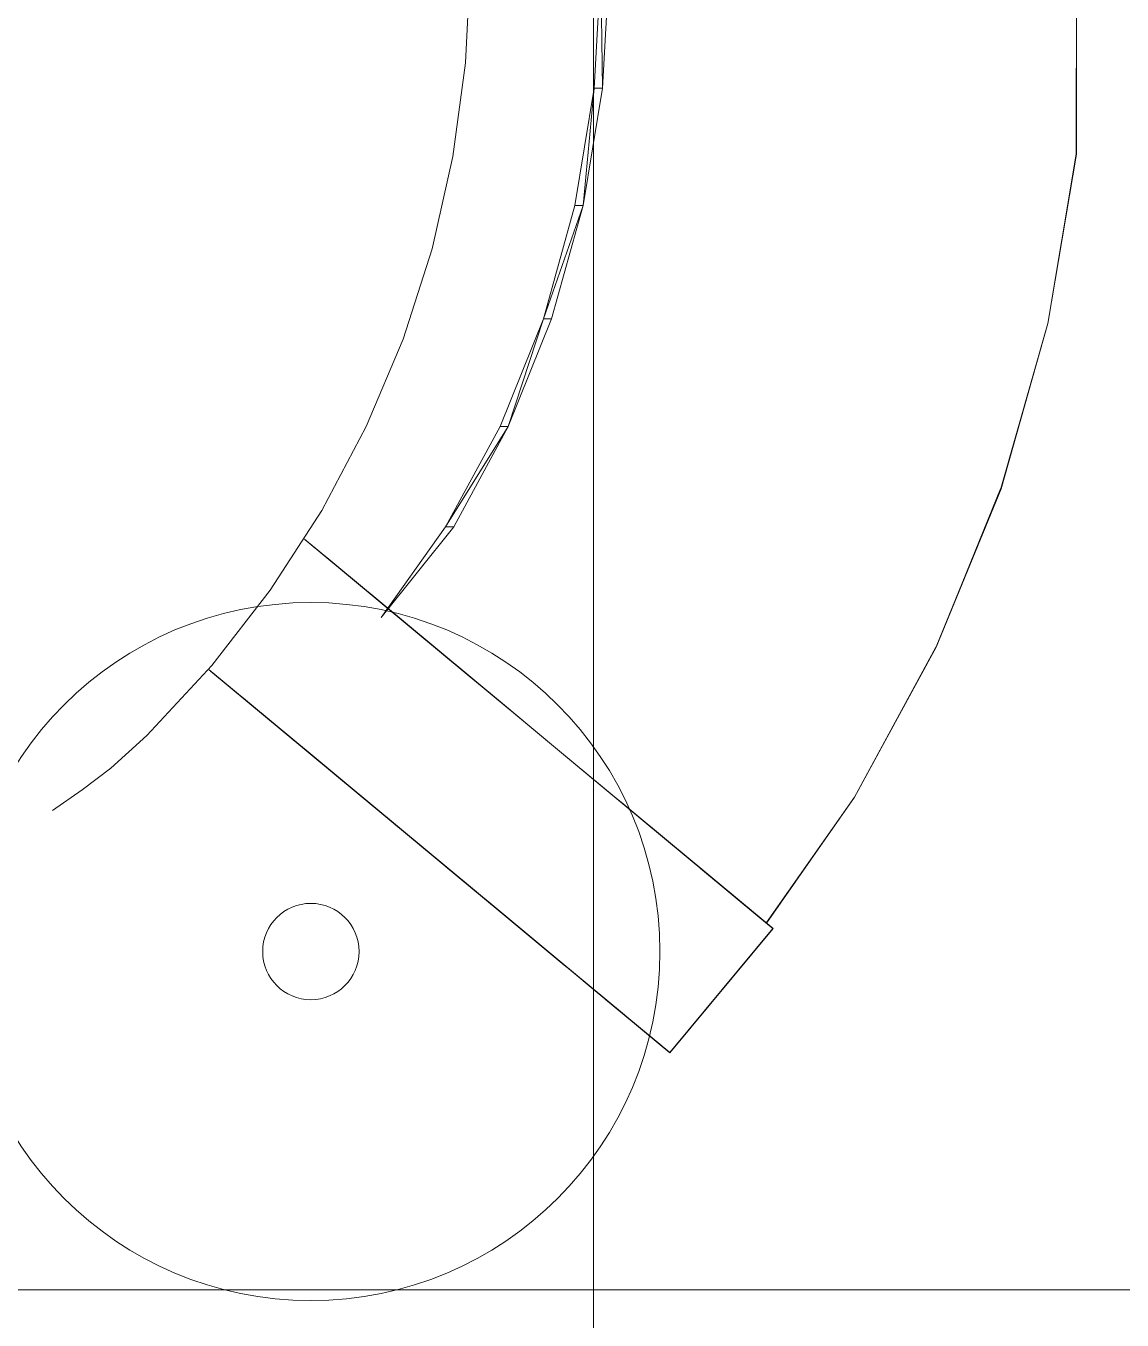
# Model space of a CAD drawing. Extents: x -566 to 72611, y -487 to 32334.
# Drawn here: x 164.07 to 171.73, y 292.43 to 301.46 of the extents above; entities that cross this region are included whole.
import ezdxf

# ---------------------------------------------------------------- set-up
doc = ezdxf.new("R2010")
doc.units = 0
doc.header["$LTSCALE"] = 0.5
doc.header["$MEASUREMENT"] = 0
doc.layers.add('floor', color=7, linetype='CONTINUOUS', lineweight=5, true_color=0xcfcfcf)
doc.layers.add('layout', color=7, linetype='CONTINUOUS', lineweight=5, true_color=0xcfcfcf)
doc.layers.add('light', color=141, linetype='CONTINUOUS', lineweight=20)

msp = doc.modelspace()

# ---------------------------------------------------------------- hatches: boundary and pattern name
at = {"layer": 'floor'}
h = msp.add_hatch(dxfattribs=at)
h.set_pattern_fill('ANSI37', color=256, scale=100, angle=45)
h.set_pattern_definition([(90, (243.028, 267.632), (-12.5, 9e-16), []), (180, (243.028, 267.632), (-9e-16, -12.5), [])])
h.paths.add_polyline_path([(253.46925, 349.5), (154.11744, 349.5), (154.11744, 348.5), (101.14781, 348.5), (101.14781, 349.5), (0, 349.5), (0, 344.5), (36, 344.5, -0.338357), (0, 308.66941), (0, 308.5), (0, 173.75), (253.46925, 173.75)])
h.paths.add_polyline_path([(36, 344.5), (0, 344.5), (0, 308.66941, 0.338357)], flags=17)
h.paths.add_polyline_path([(253.46925, 173.75), (0, 173.75), (0, 173.74997), (0, 169.75), (253.46925, 169.75)])
h.paths.add_polyline_path([(253.46925, 169.75), (0, 169.75), (0, 149.21137), (36, 149.21137, -0.338357), (0, 113.38078), (0, 113.21137), (0, 29.94998), (0, -5), (253.46925, -5)])
h.paths.add_polyline_path([(36, 149.21137), (0, 149.21137), (0, 113.38078, 0.338357)], flags=17)
h.paths.add_polyline_path([(575.25, 169.75), (510, 169.75), (474.75, 169.75), (327.5, 169.75), (285.46925, 169.75), (285.46925, 165.75), (253.46925, 165.75), (253.46925, -5), (263.99725, -5), (263.99725, 95.99051), (287, 95.99051), (287, 97.5), (292, 97.5), (292, -5), (341.25, -5), (341.25, 13.02988), (341.25012, 15.02988), (346.24839, 15.02988, 0.3610852), (374.08728, 41.24999), (346.25012, 41.24999), (346.25012, 42.99999), (341.25, 42.99999), (341.25, 44.99999), (341.25, 97.5), (357.75, 97.5), (405.75, 97.5), (575.25, 97.5)])

# ---------------------------------------------------------------- linework, layer by layer
at = {"layer": 'layout'}
for points in [[(171.40704, 300.56648, 72.42811), (171.40704, 300.56648, 72.42811), (171.41101, 302.96494, 72.41556), (171.40582, 300.56724, 72.46829)], [(167.14385, 301.20334, 59.43378), (167.14385, 301.20334, 59.43378), (167.17443, 301.86261, 59.43378), (167.14385, 301.20334, 60.56059)], [(167.17443, 301.86261, 60.56059), (167.17443, 301.86261, 60.56059), (167.14385, 301.20334, 60.56059), (167.17443, 301.86261, 59.43378)], [(168.08788, 301.86076, 62.45042), (168.08788, 301.86076, 62.45042), (168.09901, 301.027, 63.34285), (168.04152, 301.02713, 62.45329)], [(168.1455, 301.86063, 63.33997), (168.1455, 301.86063, 63.33997), (168.08788, 301.86076, 62.45042), (168.09901, 301.027, 63.34285)], [(167.05518, 300.54916, 59.43378), (167.05518, 300.54916, 59.43378), (167.14385, 301.20334, 59.43378), (167.05518, 300.54916, 60.56059)], [(167.14385, 301.20334, 60.56059), (167.14385, 301.20334, 60.56059), (167.05518, 300.54916, 60.56059), (167.14385, 301.20334, 59.43378)], [(167.90705, 300.20749, 62.46187), (167.90705, 300.20749, 62.46187), (167.96454, 300.20736, 63.35143), (168.04152, 301.02713, 62.45329)], [(168.09901, 301.027, 63.34285), (168.09901, 301.027, 63.34285), (168.04152, 301.02713, 62.45329), (167.96454, 300.20736, 63.35143)], [(166.90927, 299.90496, 59.43378), (166.90927, 299.90496, 59.43378), (167.05518, 300.54916, 59.43378), (166.90927, 299.90496, 60.56059)], [(167.05518, 300.54916, 60.56059), (167.05518, 300.54916, 60.56059), (166.90927, 299.90496, 60.56059), (167.05518, 300.54916, 59.43378)], [(171.40704, 300.56648, 72.42811), (171.40704, 300.56648, 72.42811), (171.20813, 299.38313, 72.45122), (171.40459, 300.56615, 72.38787)], [(167.90705, 300.20749, 62.46187), (167.90705, 300.20749, 62.46187), (167.68671, 299.4154, 62.47601), (167.96454, 300.20736, 63.35143)], [(167.7442, 299.41527, 63.36555), (167.7442, 299.41527, 63.36555), (167.96454, 300.20736, 63.35143), (167.68671, 299.4154, 62.47601)], [(166.70701, 299.27552, 59.43378), (166.70701, 299.27552, 59.43378), (166.90927, 299.90496, 59.43378), (166.70701, 299.27552, 60.56059)], [(166.90927, 299.90496, 60.56059), (166.90927, 299.90496, 60.56059), (166.70701, 299.27552, 60.56059), (166.90927, 299.90496, 59.43378)], [(167.38406, 298.66396, 62.49546), (167.38406, 298.66396, 62.49546), (167.44156, 298.66383, 63.38502), (167.68671, 299.4154, 62.47601)], [(167.7442, 299.41527, 63.36555), (167.7442, 299.41527, 63.36555), (167.68671, 299.4154, 62.47601), (167.44156, 298.66383, 63.38502)], [(170.88075, 298.23078, 72.48521), (170.88075, 298.23078, 72.48521), (171.20813, 299.38313, 72.45122), (170.87965, 298.23264, 72.52538)], [(166.4501, 298.66558, 59.43378), (166.4501, 298.66558, 59.43378), (166.70701, 299.27552, 59.43378), (166.4501, 298.66558, 60.56059)], [(166.70701, 299.27552, 60.56059), (166.70701, 299.27552, 60.56059), (166.4501, 298.66558, 60.56059), (166.70701, 299.27552, 59.43378)], [(166.14039, 298.07968, 59.43378), (166.14039, 298.07968, 59.43378), (166.4501, 298.66558, 59.43378), (166.14039, 298.07968, 60.56059)], [(166.4501, 298.66558, 60.56059), (166.4501, 298.66558, 60.56059), (166.14039, 298.07968, 60.56059), (166.4501, 298.66558, 59.43378)], [(167.38406, 298.66396, 62.49546), (167.38406, 298.66396, 62.49546), (167.00414, 297.96559, 62.51992), (167.44156, 298.66383, 63.38502)], [(167.06164, 297.96546, 63.40948), (167.06164, 297.96546, 63.40948), (167.44156, 298.66383, 63.38502), (167.00414, 297.96559, 62.51992)], [(170.87965, 298.23264, 72.52538), (170.87965, 298.23264, 72.52538), (170.42824, 297.12669, 72.56979), (170.88075, 298.23078, 72.48521)], [(170.42908, 297.12434, 72.52964), (170.42908, 297.12434, 72.52964), (170.88075, 298.23078, 72.48521), (170.42824, 297.12669, 72.56979)], [(170.88075, 298.23078, 72.48521), (170.88075, 298.23078, 72.48521), (170.42908, 297.12434, 72.52964), (170.87818, 298.23023, 72.44498)], [(165.78009, 297.52223, 59.43378), (165.78009, 297.52223, 59.43378), (166.14039, 298.07968, 59.43378), (165.78009, 297.52223, 60.56059)], [(166.14039, 298.07968, 60.56059), (166.14039, 298.07968, 60.56059), (165.78009, 297.52223, 60.56059), (166.14039, 298.07968, 59.43378)], [(167.00414, 297.96559, 62.51992), (167.00414, 297.96559, 62.51992), (166.55321, 297.33187, 62.54898), (167.06164, 297.96546, 63.40948)], [(166.88655, 297.15779, 59.62997), (166.88655, 297.15779, 59.62997), (166.86669, 297.17431, 59.4075), (166.0181, 297.87965, 59.51751)], [(166.03857, 297.86267, 59.74648), (166.03857, 297.86267, 59.74648), (166.88655, 297.15779, 59.62997), (166.0181, 297.87965, 59.51751)], [(166.02456, 297.87426, 53.95019), (166.02456, 297.87426, 53.95019), (166.92152, 297.12871, 53.50394), (166.07354, 297.83356, 53.38721)], [(166.87376, 297.16847, 54.05388), (166.87376, 297.16847, 54.05388), (166.92152, 297.12871, 53.50394), (166.02456, 297.87426, 53.95019)], [(166.90763, 297.14031, 59.8523), (166.90763, 297.14031, 59.8523), (166.88655, 297.15779, 59.62997), (166.03857, 297.86267, 59.74648)], [(166.06014, 297.84467, 59.97528), (166.06014, 297.84467, 59.97528), (166.90763, 297.14031, 59.8523), (166.03857, 297.86267, 59.74648)], [(166.92846, 297.12299, 60.06158), (166.92846, 297.12299, 60.06158), (166.90763, 297.14031, 59.8523), (166.06014, 297.84467, 59.97528)], [(166.08414, 297.82472, 60.21582), (166.08414, 297.82472, 60.21582), (166.92846, 297.12299, 60.06158), (166.06014, 297.84467, 59.97528)], [(166.07354, 297.83356, 53.38721), (166.07354, 297.83356, 53.38721), (166.975, 297.08431, 52.95477), (166.12824, 297.78809, 52.82505)], [(166.92152, 297.12871, 53.50394), (166.92152, 297.12871, 53.50394), (166.975, 297.08431, 52.95477), (166.07354, 297.83356, 53.38721)], [(167.45284, 296.68711, 63.67769), (167.45284, 296.68711, 63.67769), (166.92846, 297.12299, 60.06158), (166.08414, 297.82472, 60.21582)], [(166.61522, 297.38336, 63.87771), (166.61522, 297.38336, 63.87771), (167.45284, 296.68711, 63.67769), (166.08414, 297.82472, 60.21582)], [(166.12824, 297.78809, 52.82505), (166.12824, 297.78809, 52.82505), (167.03409, 297.03519, 52.40647), (166.18867, 297.73784, 52.26376)], [(166.975, 297.08431, 52.95477), (166.975, 297.08431, 52.95477), (167.03409, 297.03519, 52.40647), (166.12824, 297.78809, 52.82505)], [(166.18867, 297.73784, 52.26376), (166.18867, 297.73784, 52.26376), (167.09879, 296.98139, 51.85912), (166.25495, 297.68275, 51.70344)], [(167.03409, 297.03519, 52.40647), (167.03409, 297.03519, 52.40647), (167.09879, 296.98139, 51.85912), (166.18867, 297.73784, 52.26376)], [(166.25495, 297.68275, 51.70344), (166.25495, 297.68275, 51.70344), (167.16909, 296.92294, 51.31281), (166.32696, 297.62292, 51.14419)], [(167.09879, 296.98139, 51.85912), (167.09879, 296.98139, 51.85912), (167.16909, 296.92294, 51.31281), (166.25495, 297.68275, 51.70344)], [(166.32696, 297.62292, 51.14419), (166.32696, 297.62292, 51.14419), (167.24511, 296.85981, 50.76761), (166.40469, 297.55829, 50.58608)], [(167.16909, 296.92294, 51.31281), (167.16909, 296.92294, 51.31281), (167.24511, 296.85981, 50.76761), (166.32696, 297.62292, 51.14419)], [(165.37214, 296.99739, 59.43378), (165.37214, 296.99739, 59.43378), (165.78009, 297.52223, 59.43378), (165.37214, 296.99739, 60.56059)], [(165.78009, 297.52223, 60.56059), (165.78009, 297.52223, 60.56059), (165.37214, 296.99739, 60.56059), (165.78009, 297.52223, 59.43378)], [(166.40469, 297.55829, 50.58608), (166.40469, 297.55829, 50.58608), (167.32662, 296.79205, 50.22363), (166.48815, 297.48891, 50.02921)], [(167.24511, 296.85981, 50.76761), (167.24511, 296.85981, 50.76761), (167.32662, 296.79205, 50.22363), (166.40469, 297.55829, 50.58608)], [(166.48815, 297.48891, 50.02921), (166.48815, 297.48891, 50.02921), (167.41398, 296.71937, 49.67897), (166.57709, 297.41504, 49.47548)], [(167.32662, 296.79205, 50.22363), (167.32662, 296.79205, 50.22363), (167.41398, 296.71937, 49.67897), (166.48815, 297.48891, 50.02921)], [(166.57709, 297.41504, 49.47548), (166.57709, 297.41504, 49.47548), (167.50072, 296.64727, 49.1531), (166.66408, 297.34272, 48.94807)], [(167.41398, 296.71937, 49.67897), (167.41398, 296.71937, 49.67897), (167.50072, 296.64727, 49.1531), (166.57709, 297.41504, 49.47548)], [(167.16092, 296.92976, 67.00072), (167.16092, 296.92976, 67.00072), (166.61522, 297.38336, 63.87771), (167.34685, 296.77525, 68.06458)], [(166.66408, 297.34272, 48.94807), (166.66408, 297.34272, 48.94807), (167.58686, 296.57569, 48.62502), (166.74985, 297.27145, 48.42224)], [(167.50072, 296.64727, 49.1531), (167.50072, 296.64727, 49.1531), (167.58686, 296.57569, 48.62502), (166.66408, 297.34272, 48.94807)], [(166.74985, 297.27145, 48.42224), (166.74985, 297.27145, 48.42224), (167.67203, 296.5049, 48.09673), (166.83465, 297.20097, 47.89619)], [(167.58686, 296.57569, 48.62502), (167.58686, 296.57569, 48.62502), (167.67203, 296.5049, 48.09673), (166.74985, 297.27145, 48.42224)], [(166.83465, 297.20097, 47.89619), (166.83465, 297.20097, 47.89619), (167.75634, 296.43488, 47.56821), (166.91847, 297.13125, 47.3699)], [(167.67203, 296.5049, 48.09673), (167.67203, 296.5049, 48.09673), (167.75634, 296.43488, 47.56821), (166.83465, 297.20097, 47.89619)], [(170.42908, 297.12434, 72.52964), (170.42908, 297.12434, 72.52964), (169.85891, 296.07808, 72.58394), (170.42652, 297.12367, 72.48942)], [(164.91934, 296.50909, 59.43378), (164.91934, 296.50909, 59.43378), (165.37214, 296.99739, 59.43378), (164.91934, 296.50909, 60.56059)], [(165.37214, 296.99739, 60.56059), (165.37214, 296.99739, 60.56059), (164.91934, 296.50909, 60.56059), (165.37214, 296.99739, 59.43378)], [(165.35327, 296.967, 53.38721), (165.35327, 296.967, 53.38721), (165.40797, 296.92153, 52.82505), (166.25473, 296.21775, 52.95477)], [(166.20124, 296.26216, 53.50394), (166.20124, 296.26216, 53.50394), (165.35327, 296.967, 53.38721), (166.25473, 296.21775, 52.95477)], [(166.73257, 295.82055, 63.67769), (166.73257, 295.82055, 63.67769), (165.36387, 296.95816, 60.21582), (166.20819, 296.2564, 60.06158)], [(165.89495, 296.5168, 63.87771), (165.89495, 296.5168, 63.87771), (165.36387, 296.95816, 60.21582), (166.73257, 295.82055, 63.67769)], [(165.40797, 296.92153, 52.82505), (165.40797, 296.92153, 52.82505), (165.4684, 296.87125, 52.26376), (166.31382, 296.16863, 52.40647)], [(166.25473, 296.21775, 52.95477), (166.25473, 296.21775, 52.95477), (165.40797, 296.92153, 52.82505), (166.31382, 296.16863, 52.40647)], [(165.4684, 296.87125, 52.26376), (165.4684, 296.87125, 52.26376), (165.53468, 296.81619, 51.70344), (166.37852, 296.11483, 51.85912)], [(166.31382, 296.16863, 52.40647), (166.31382, 296.16863, 52.40647), (165.4684, 296.87125, 52.26376), (166.37852, 296.11483, 51.85912)], [(165.53468, 296.81619, 51.70344), (165.53468, 296.81619, 51.70344), (165.60669, 296.75633, 51.14419), (166.44881, 296.05638, 51.3128)], [(166.37852, 296.11483, 51.85912), (166.37852, 296.11483, 51.85912), (165.53468, 296.81619, 51.70344), (166.44881, 296.05638, 51.3128)], [(165.60669, 296.75633, 51.14419), (165.60669, 296.75633, 51.14419), (165.68442, 296.69173, 50.58607), (166.52484, 295.99325, 50.76761)], [(166.44881, 296.05638, 51.3128), (166.44881, 296.05638, 51.3128), (165.60669, 296.75633, 51.14419), (166.52484, 295.99325, 50.76761)], [(165.68442, 296.69173, 50.58607), (165.68442, 296.69173, 50.58607), (165.76787, 296.62235, 50.02921), (166.60635, 295.92549, 50.22363)], [(166.52484, 295.99325, 50.76761), (166.52484, 295.99325, 50.76761), (165.68442, 296.69173, 50.58607), (166.60635, 295.92549, 50.22363)], [(165.76787, 296.62235, 50.02921), (165.76787, 296.62235, 50.02921), (165.85681, 296.54848, 49.47548), (166.69371, 295.85281, 49.67897)], [(166.60635, 295.92549, 50.22363), (166.60635, 295.92549, 50.22363), (165.76787, 296.62235, 50.02921), (166.69371, 295.85281, 49.67897)], [(164.66674, 296.27999, 60.56059), (164.66674, 296.27999, 60.56059), (164.66674, 296.27999, 59.43378), (164.91934, 296.50909, 60.56059)], [(164.91934, 296.50909, 59.43378), (164.91934, 296.50909, 59.43378), (164.91934, 296.50909, 60.56059), (164.66674, 296.27999, 59.43378)], [(165.85681, 296.54848, 49.47548), (165.85681, 296.54848, 49.47548), (165.94381, 296.47616, 48.94807), (166.78045, 295.78071, 49.15309)], [(166.69371, 295.85281, 49.67897), (166.69371, 295.85281, 49.67897), (165.85681, 296.54848, 49.47548), (166.78045, 295.78071, 49.15309)], [(167.27511, 295.36956, 66.78285), (167.27511, 295.36956, 66.78285), (165.89495, 296.5168, 63.87771), (166.73257, 295.82055, 63.67769)], [(166.44065, 296.06321, 67.00072), (166.44065, 296.06321, 67.00072), (165.89495, 296.5168, 63.87771), (167.27511, 295.36956, 66.78285)], [(165.94381, 296.47616, 48.94807), (165.94381, 296.47616, 48.94807), (166.02958, 296.40489, 48.42224), (166.86659, 295.70913, 48.62502)], [(166.78045, 295.78071, 49.15309), (166.78045, 295.78071, 49.15309), (165.94381, 296.47616, 48.94807), (166.86659, 295.70913, 48.62502)], [(166.02958, 296.40489, 48.42224), (166.02958, 296.40489, 48.42224), (166.11438, 296.33441, 47.89619), (166.95175, 295.63834, 48.09673)], [(166.86659, 295.70913, 48.62502), (166.86659, 295.70913, 48.62502), (166.02958, 296.40489, 48.42224), (166.95175, 295.63834, 48.09673)], [(168.84104, 295.53332, 71.12077), (168.84104, 295.53332, 71.12077), (168.78573, 295.57925, 70.89484), (167.75634, 296.43488, 47.56821)], [(167.96663, 296.26002, 71.18767), (167.96663, 296.26002, 71.18767), (168.84104, 295.53332, 71.12077), (167.75634, 296.43488, 47.56821)], [(166.11438, 296.33441, 47.89619), (166.11438, 296.33441, 47.89619), (166.1982, 296.2647, 47.3699), (167.03606, 295.56832, 47.56821)], [(166.95175, 295.63834, 48.09673), (166.95175, 295.63834, 48.09673), (166.11438, 296.33441, 47.89619), (167.03606, 295.56832, 47.56821)], [(164.46692, 296.12781, 60.56059), (164.46692, 296.12781, 60.56059), (164.46692, 296.12781, 59.43378), (164.66674, 296.27999, 60.56059)], [(164.66674, 296.27999, 59.43378), (164.66674, 296.27999, 59.43378), (164.66674, 296.27999, 60.56059), (164.46692, 296.12781, 59.43378)], [(166.1982, 296.2647, 47.3699), (166.1982, 296.2647, 47.3699), (166.28117, 296.19578, 46.8434), (167.11928, 295.49913, 47.03945)], [(167.03606, 295.56832, 47.56821), (167.03606, 295.56832, 47.56821), (166.1982, 296.2647, 47.3699), (167.11928, 295.49913, 47.03945)], [(168.89843, 295.48552, 71.34588), (168.89843, 295.48552, 71.34588), (168.84104, 295.53332, 71.12077), (167.96663, 296.26002, 71.18767)], [(168.01792, 296.21745, 71.33401), (168.01792, 296.21745, 71.33401), (168.89843, 295.48552, 71.34588), (167.96663, 296.26002, 71.18767)], [(168.07116, 296.17317, 71.47923), (168.07116, 296.17317, 71.47923), (168.89843, 295.48552, 71.34588), (168.01792, 296.21745, 71.33401)], [(164.26004, 295.98495, 60.56059), (164.26004, 295.98495, 60.56059), (164.26004, 295.98495, 59.43378), (164.46692, 296.12781, 60.56059)], [(164.46692, 296.12781, 59.43378), (164.46692, 296.12781, 59.43378), (164.46692, 296.12781, 60.56059), (164.26004, 295.98495, 59.43378)], [(166.28117, 296.19578, 46.8434), (166.28117, 296.19578, 46.8434), (166.36316, 296.12763, 46.31667), (167.20164, 295.43067, 46.51048)], [(167.11928, 295.49913, 47.03945), (167.11928, 295.49913, 47.03945), (166.28117, 296.19578, 46.8434), (167.20164, 295.43067, 46.51048)], [(166.36316, 296.12763, 46.31667), (166.36316, 296.12763, 46.31667), (166.44419, 296.06027, 45.78973), (167.28303, 295.36304, 45.98129)], [(167.20164, 295.43067, 46.51048), (167.20164, 295.43067, 46.51048), (166.36316, 296.12763, 46.31667), (167.28303, 295.36304, 45.98129)], [(168.95825, 295.43588, 71.57012), (168.95825, 295.43588, 71.57012), (168.89843, 295.48552, 71.34588), (168.07116, 296.17317, 71.47923)], [(168.12647, 296.12717, 71.62331), (168.12647, 296.12717, 71.62331), (168.95825, 295.43588, 71.57012), (168.07116, 296.17317, 71.47923)], [(169.02014, 295.3844, 71.79347), (169.02014, 295.3844, 71.79347), (168.95825, 295.43588, 71.57012), (168.12647, 296.12717, 71.62331)], [(168.18386, 296.07952, 71.76621), (168.18386, 296.07952, 71.76621), (169.02014, 295.3844, 71.79347), (168.12647, 296.12717, 71.62331)], [(167.46091, 295.21517, 67.84589), (167.46091, 295.21517, 67.84589), (166.44065, 296.06321, 67.00072), (167.27511, 295.36956, 66.78285)], [(166.62657, 295.90869, 68.06458), (166.62657, 295.90869, 68.06458), (166.44065, 296.06321, 67.00072), (167.46091, 295.21517, 67.84589)], [(166.44419, 296.06027, 45.78973), (166.44419, 296.06027, 45.78973), (166.52423, 295.99371, 45.26257), (167.36344, 295.2962, 45.45189)], [(167.28303, 295.36304, 45.98129), (167.28303, 295.36304, 45.98129), (166.44419, 296.06027, 45.78973), (167.36344, 295.2962, 45.45189)], [(168.24319, 296.03016, 71.90788), (168.24319, 296.03016, 71.90788), (169.02014, 295.3844, 71.79347), (168.18386, 296.07952, 71.76621)], [(169.08423, 295.33109, 72.01588), (169.08423, 295.33109, 72.01588), (169.02014, 295.3844, 71.79347), (168.24319, 296.03016, 71.90788)], [(168.3046, 295.97917, 72.04826), (168.3046, 295.97917, 72.04826), (169.08423, 295.33109, 72.01588), (168.24319, 296.03016, 71.90788)], [(169.24343, 295.19883, 72.66457), (169.24343, 295.19883, 72.66457), (169.85891, 296.07808, 72.58394), (169.24307, 295.20189, 72.70467)], [(166.52423, 295.99371, 45.26257), (166.52423, 295.99371, 45.26257), (166.60342, 295.92791, 44.73519), (167.44287, 295.23013, 44.92226)], [(167.36344, 295.2962, 45.45189), (167.36344, 295.2962, 45.45189), (166.52423, 295.99371, 45.26257), (167.44287, 295.23013, 44.92226)], [(169.1505, 295.27598, 72.23734), (169.1505, 295.27598, 72.23734), (169.08423, 295.33109, 72.01588), (168.3046, 295.97917, 72.04826)], [(168.36783, 295.92654, 72.18733), (168.36783, 295.92654, 72.18733), (169.1505, 295.27598, 72.23734), (168.3046, 295.97917, 72.04826)], [(166.60342, 295.92791, 44.73519), (166.60342, 295.92791, 44.73519), (166.68164, 295.86291, 44.20761), (167.52146, 295.16485, 44.39243)], [(167.44287, 295.23013, 44.92226), (167.44287, 295.23013, 44.92226), (166.60342, 295.92791, 44.73519), (167.52146, 295.16485, 44.39243)], [(167.49587, 295.18612, 68.04427), (167.49587, 295.18612, 68.04427), (166.62657, 295.90869, 68.06458), (167.46091, 295.21517, 67.84589)], [(167.53121, 295.15671, 68.24209), (167.53121, 295.15671, 68.24209), (166.62657, 295.90869, 68.06458), (167.49587, 295.18612, 68.04427)], [(166.66191, 295.87928, 68.26537), (166.66191, 295.87928, 68.26537), (166.62657, 295.90869, 68.06458), (167.53121, 295.15671, 68.24209)], [(167.56715, 295.12691, 68.43977), (167.56715, 295.12691, 68.43977), (166.66191, 295.87928, 68.26537), (167.53121, 295.15671, 68.24209)], [(166.69785, 295.84941, 68.46642), (166.69785, 295.84941, 68.46642), (166.66191, 295.87928, 68.26537), (167.56715, 295.12691, 68.43977)], [(166.68164, 295.86291, 44.20761), (166.68164, 295.86291, 44.20761), (166.75889, 295.7987, 43.67982), (167.59907, 295.10037, 43.8624)], [(167.52146, 295.16485, 44.39243), (167.52146, 295.16485, 44.39243), (166.68164, 295.86291, 44.20761), (167.59907, 295.10037, 43.8624)], [(167.60345, 295.09664, 68.63732), (167.60345, 295.09664, 68.63732), (166.69785, 295.84941, 68.46642), (167.56715, 295.12691, 68.43977)], [(166.73428, 295.81912, 68.66732), (166.73428, 295.81912, 68.66732), (166.69785, 295.84941, 68.46642), (167.60345, 295.09664, 68.63732)], [(168.43313, 295.87228, 72.32506), (168.43313, 295.87228, 72.32506), (169.1505, 295.27598, 72.23734), (168.36783, 295.92654, 72.18733)], [(169.2191, 295.21906, 72.4578), (169.2191, 295.21906, 72.4578), (169.1505, 295.27598, 72.23734), (168.43313, 295.87228, 72.32506)], [(168.50039, 295.8164, 72.46136), (168.50039, 295.8164, 72.46136), (169.2191, 295.21906, 72.4578), (168.43313, 295.87228, 72.32506)], [(167.64037, 295.06598, 68.83471), (167.64037, 295.06598, 68.83471), (166.73428, 295.81912, 68.66732), (167.60345, 295.09664, 68.63732)], [(166.77131, 295.78836, 68.86808), (166.77131, 295.78836, 68.86808), (166.73428, 295.81912, 68.66732), (167.64037, 295.06598, 68.83471)], [(166.83528, 295.7352, 43.15128), (166.83528, 295.7352, 43.15128), (167.67558, 295.03675, 43.33273), (166.75889, 295.7987, 43.67982)], [(167.59907, 295.10037, 43.8624), (167.59907, 295.10037, 43.8624), (166.75889, 295.7987, 43.67982), (167.67558, 295.03675, 43.33273)], [(167.67777, 295.03488, 69.03197), (167.67777, 295.03488, 69.03197), (166.77131, 295.78836, 68.86808), (167.64037, 295.06598, 68.83471)], [(166.80884, 295.75718, 69.0687), (166.80884, 295.75718, 69.0687), (166.77131, 295.78836, 68.86808), (167.67777, 295.03488, 69.03197)], [(167.71579, 295.00333, 69.22908), (167.71579, 295.00333, 69.22908), (166.80884, 295.75718, 69.0687), (167.67777, 295.03488, 69.03197)], [(166.84685, 295.72556, 69.26917), (166.84685, 295.72556, 69.26917), (166.80884, 295.75718, 69.0687), (167.71579, 295.00333, 69.22908)], [(169.28976, 295.16033, 72.67724), (169.28976, 295.16033, 72.67724), (169.2191, 295.21906, 72.4578), (168.50039, 295.8164, 72.46136)], [(168.56947, 295.75895, 72.59624), (168.56947, 295.75895, 72.59624), (169.28976, 295.16033, 72.67724), (168.50039, 295.8164, 72.46136)], [(168.6405, 295.69989, 72.72964), (168.6405, 295.69989, 72.72964), (169.28976, 295.16033, 72.67724), (168.56947, 295.75895, 72.59624)], [(167.75416, 294.97138, 69.42604), (167.75416, 294.97138, 69.42604), (166.84685, 295.72556, 69.26917), (167.71579, 295.00333, 69.22908)], [(166.88535, 295.69355, 69.46949), (166.88535, 295.69355, 69.46949), (166.84685, 295.72556, 69.26917), (167.75416, 294.97138, 69.42604)], [(167.79315, 294.93904, 69.62286), (167.79315, 294.93904, 69.62286), (166.88535, 295.69355, 69.46949), (167.75416, 294.97138, 69.42604)], [(166.92446, 295.66108, 69.66966), (166.92446, 295.66108, 69.66966), (166.88535, 295.69355, 69.46949), (167.79315, 294.93904, 69.62286)], [(169.28879, 295.16112, 72.71734), (169.28879, 295.16112, 72.71734), (169.28976, 295.16033, 72.67724), (168.6405, 295.69989, 72.72964)], [(169.28428, 295.16486, 72.75708), (169.28428, 295.16486, 72.75708), (169.28879, 295.16112, 72.71734), (168.6405, 295.69989, 72.72964)], [(168.71348, 295.6393, 72.86153), (168.71348, 295.6393, 72.86153), (169.28428, 295.16486, 72.75708), (168.6405, 295.69989, 72.72964)], [(167.83263, 294.90623, 69.81952), (167.83263, 294.90623, 69.81952), (166.92446, 295.66108, 69.66966), (167.79315, 294.93904, 69.62286)], [(166.96406, 295.62818, 69.86969), (166.96406, 295.62818, 69.86969), (166.92446, 295.66108, 69.66966), (167.83263, 294.90623, 69.81952)], [(167.87259, 294.87302, 70.01603), (167.87259, 294.87302, 70.01603), (166.96406, 295.62818, 69.86969), (167.83263, 294.90623, 69.81952)], [(167.00414, 295.59483, 70.06955), (167.00414, 295.59483, 70.06955), (166.96406, 295.62818, 69.86969), (167.87259, 294.87302, 70.01603)], [(167.9128, 294.83958, 70.21121), (167.9128, 294.83958, 70.21121), (167.00414, 295.59483, 70.06955), (167.87259, 294.87302, 70.01603)], [(167.04471, 295.56107, 70.26926), (167.04471, 295.56107, 70.26926), (167.00414, 295.59483, 70.06955), (167.9128, 294.83958, 70.21121)], [(169.27636, 295.17144, 72.79601), (169.27636, 295.17144, 72.79601), (169.28428, 295.16486, 72.75708), (168.71348, 295.6393, 72.86153)], [(169.26503, 295.18086, 72.83366), (169.26503, 295.18086, 72.83366), (169.27636, 295.17144, 72.79601), (168.71348, 295.6393, 72.86153)], [(169.25041, 295.19298, 72.86961), (169.25041, 295.19298, 72.86961), (169.26503, 295.18086, 72.83366), (168.71348, 295.6393, 72.86153)], [(168.73431, 295.62191, 72.89507), (168.73431, 295.62191, 72.89507), (169.25041, 295.19298, 72.86961), (168.71348, 295.6393, 72.86153)], [(169.23274, 295.20767, 72.90343), (169.23274, 295.20767, 72.90343), (169.25041, 295.19298, 72.86961), (168.73431, 295.62191, 72.89507)], [(168.75783, 295.60242, 72.92598), (168.75783, 295.60242, 72.92598), (169.23274, 295.20767, 72.90343), (168.73431, 295.62191, 72.89507)], [(169.21228, 295.22472, 72.93472), (169.21228, 295.22472, 72.93472), (169.23274, 295.20767, 72.90343), (168.75783, 295.60242, 72.92598)], [(168.78366, 295.58097, 72.95397), (168.78366, 295.58097, 72.95397), (169.21228, 295.22472, 72.93472), (168.75783, 295.60242, 72.92598)], [(169.18913, 295.24397, 72.96314), (169.18913, 295.24397, 72.96314), (169.21228, 295.22472, 72.93472), (168.78366, 295.58097, 72.95397)], [(168.81156, 295.55777, 72.97878), (168.81156, 295.55777, 72.97878), (169.18913, 295.24397, 72.96314), (168.78366, 295.58097, 72.95397)], [(167.96153, 294.799, 70.44061), (167.96153, 294.799, 70.44061), (167.04471, 295.56107, 70.26926), (167.9128, 294.83958, 70.21121)], [(167.08614, 295.5267, 70.46989), (167.08614, 295.5267, 70.46989), (167.04471, 295.56107, 70.26926), (167.96153, 294.799, 70.44061)], [(168.01234, 294.75676, 70.66811), (168.01234, 294.75676, 70.66811), (167.08614, 295.5267, 70.46989), (167.96153, 294.799, 70.44061)], [(167.13694, 295.48438, 70.70921), (167.13694, 295.48438, 70.70921), (167.08614, 295.5267, 70.46989), (168.01234, 294.75676, 70.66811)], [(168.06546, 294.7127, 70.89484), (168.06546, 294.7127, 70.89484), (167.13694, 295.48438, 70.70921), (168.01234, 294.75676, 70.66811)], [(167.19055, 295.43991, 70.94884), (167.19055, 295.43991, 70.94884), (167.13694, 295.48438, 70.70921), (168.06546, 294.7127, 70.89484)], [(169.16354, 295.26521, 72.98836), (169.16354, 295.26521, 72.98836), (169.18913, 295.24397, 72.96314), (168.81156, 295.55777, 72.97878)], [(168.84129, 295.53307, 73.00018), (168.84129, 295.53307, 73.00018), (169.16354, 295.26521, 72.98836), (168.81156, 295.55777, 72.97878)], [(169.13588, 295.28816, 73.01006), (169.13588, 295.28816, 73.01006), (169.16354, 295.26521, 72.98836), (168.84129, 295.53307, 73.00018)], [(168.8726, 295.50706, 73.01797), (168.8726, 295.50706, 73.01797), (169.13588, 295.28816, 73.01006), (168.84129, 295.53307, 73.00018)], [(169.11846, 295.30266, 73.02074), (169.11846, 295.30266, 73.02074), (169.13588, 295.28816, 73.01006), (168.8726, 295.50706, 73.01797)], [(168.90513, 295.48001, 73.03196), (168.90513, 295.48001, 73.03196), (169.11846, 295.30266, 73.02074), (168.8726, 295.50706, 73.01797)], [(168.12077, 294.66673, 71.12077), (168.12077, 294.66673, 71.12077), (167.19055, 295.43991, 70.94884), (168.06546, 294.7127, 70.89484)], [(167.24635, 295.39346, 71.18767), (167.24635, 295.39346, 71.18767), (167.19055, 295.43991, 70.94884), (168.12077, 294.66673, 71.12077)], [(168.17815, 294.61896, 71.34588), (168.17815, 294.61896, 71.34588), (167.24635, 295.39346, 71.18767), (168.12077, 294.66673, 71.12077)], [(167.29765, 295.35089, 71.33401), (167.29765, 295.35089, 71.33401), (167.24635, 295.39346, 71.18767), (168.17815, 294.61896, 71.34588)], [(169.07582, 295.33813, 73.04198), (169.07582, 295.33813, 73.04198), (169.11846, 295.30266, 73.02074), (168.90513, 295.48001, 73.03196)], [(168.93863, 295.45216, 73.04206), (168.93863, 295.45216, 73.04206), (169.07582, 295.33813, 73.04198), (168.90513, 295.48001, 73.03196)], [(168.93863, 295.45216, 73.04206), (168.93863, 295.45216, 73.04206), (169.04171, 295.3665, 73.04811), (168.97275, 295.42379, 73.04814)], [(168.93863, 295.45216, 73.04206), (168.93863, 295.45216, 73.04206), (169.07582, 295.33813, 73.04198), (169.04171, 295.3665, 73.04811)], [(169.00723, 295.39515, 73.05017), (169.00723, 295.39515, 73.05017), (169.04171, 295.3665, 73.04811), (168.97275, 295.42379, 73.04814)], [(167.35089, 295.30661, 71.47923), (167.35089, 295.30661, 71.47923), (167.29765, 295.35089, 71.33401), (168.17815, 294.61896, 71.34588)], [(168.23798, 294.56932, 71.57012), (168.23798, 294.56932, 71.57012), (167.35089, 295.30661, 71.47923), (168.17815, 294.61896, 71.34588)], [(167.4062, 295.26061, 71.62331), (167.4062, 295.26061, 71.62331), (167.35089, 295.30661, 71.47923), (168.23798, 294.56932, 71.57012)], [(168.29987, 294.51785, 71.79347), (168.29987, 294.51785, 71.79347), (167.4062, 295.26061, 71.62331), (168.23798, 294.56932, 71.57012)], [(167.46359, 295.21296, 71.76621), (167.46359, 295.21296, 71.76621), (167.4062, 295.26061, 71.62331), (168.29987, 294.51785, 71.79347)], [(167.52292, 295.1636, 71.90788), (167.52292, 295.1636, 71.90788), (167.46359, 295.21296, 71.76621), (168.29987, 294.51785, 71.79347)], [(168.36395, 294.46454, 72.01588), (168.36395, 294.46454, 72.01588), (167.52292, 295.1636, 71.90788), (168.29987, 294.51785, 71.79347)], [(167.58433, 295.11262, 72.04826), (167.58433, 295.11262, 72.04826), (167.52292, 295.1636, 71.90788), (168.36395, 294.46454, 72.01588)], [(168.56852, 294.29457, 72.71734), (168.56852, 294.29457, 72.71734), (168.56949, 294.29377, 72.67724), (169.28879, 295.16112, 72.71734)], [(169.28976, 295.16033, 72.67724), (169.28976, 295.16033, 72.67724), (169.28879, 295.16112, 72.71734), (168.56949, 294.29377, 72.67724)], [(168.43023, 294.40942, 72.23734), (168.43023, 294.40942, 72.23734), (167.58433, 295.11262, 72.04826), (168.36395, 294.46454, 72.01588)], [(167.64756, 295.05998, 72.18733), (167.64756, 295.05998, 72.18733), (167.58433, 295.11262, 72.04826), (168.43023, 294.40942, 72.23734)], [(167.71286, 295.00572, 72.32506), (167.71286, 295.00572, 72.32506), (167.64756, 295.05998, 72.18733), (168.43023, 294.40942, 72.23734)], [(168.49883, 294.3525, 72.4578), (168.49883, 294.3525, 72.4578), (167.71286, 295.00572, 72.32506), (168.43023, 294.40942, 72.23734)], [(167.78012, 294.94984, 72.46136), (167.78012, 294.94984, 72.46136), (167.71286, 295.00572, 72.32506), (168.49883, 294.3525, 72.4578)], [(168.56949, 294.29377, 72.67724), (168.56949, 294.29377, 72.67724), (167.78012, 294.94984, 72.46136), (168.49883, 294.3525, 72.4578)], [(167.8492, 294.89237, 72.59624), (167.8492, 294.89237, 72.59624), (167.78012, 294.94984, 72.46136), (168.56949, 294.29377, 72.67724)], [(167.92023, 294.83333, 72.72964), (167.92023, 294.83333, 72.72964), (167.8492, 294.89237, 72.59624), (168.56949, 294.29377, 72.67724)], [(168.56852, 294.29457, 72.71734), (168.56852, 294.29457, 72.71734), (167.92023, 294.83333, 72.72964), (168.56949, 294.29377, 72.67724)], [(168.56401, 294.29827, 72.75708), (168.56401, 294.29827, 72.75708), (167.92023, 294.83333, 72.72964), (168.56852, 294.29457, 72.71734)], [(167.99321, 294.77274, 72.86153), (167.99321, 294.77274, 72.86153), (167.92023, 294.83333, 72.72964), (168.56401, 294.29827, 72.75708)], [(168.55609, 294.30488, 72.79601), (168.55609, 294.30488, 72.79601), (167.99321, 294.77274, 72.86153), (168.56401, 294.29827, 72.75708)], [(168.54476, 294.31431, 72.83366), (168.54476, 294.31431, 72.83366), (167.99321, 294.77274, 72.86153), (168.55609, 294.30488, 72.79601)], [(168.53014, 294.32642, 72.86961), (168.53014, 294.32642, 72.86961), (167.99321, 294.77274, 72.86153), (168.54476, 294.31431, 72.83366)], [(168.01404, 294.75536, 72.89507), (168.01404, 294.75536, 72.89507), (167.99321, 294.77274, 72.86153), (168.53014, 294.32642, 72.86961)], [(168.51247, 294.34111, 72.90343), (168.51247, 294.34111, 72.90343), (168.01404, 294.75536, 72.89507), (168.53014, 294.32642, 72.86961)], [(168.03756, 294.73586, 72.92598), (168.03756, 294.73586, 72.92598), (168.01404, 294.75536, 72.89507), (168.51247, 294.34111, 72.90343)], [(168.492, 294.35816, 72.93472), (168.492, 294.35816, 72.93472), (168.03756, 294.73586, 72.92598), (168.51247, 294.34111, 72.90343)], [(168.06338, 294.71441, 72.95397), (168.06338, 294.71441, 72.95397), (168.03756, 294.73586, 72.92598), (168.492, 294.35816, 72.93472)], [(168.46885, 294.37741, 72.96314), (168.46885, 294.37741, 72.96314), (168.06338, 294.71441, 72.95397), (168.492, 294.35816, 72.93472)], [(168.09129, 294.69121, 72.97878), (168.09129, 294.69121, 72.97878), (168.06338, 294.71441, 72.95397), (168.46885, 294.37741, 72.96314)], [(168.44327, 294.39865, 72.98836), (168.44327, 294.39865, 72.98836), (168.09129, 294.69121, 72.97878), (168.46885, 294.37741, 72.96314)], [(168.12101, 294.66648, 73.00018), (168.12101, 294.66648, 73.00018), (168.09129, 294.69121, 72.97878), (168.44327, 294.39865, 72.98836)], [(168.41561, 294.4216, 73.01006), (168.41561, 294.4216, 73.01006), (168.12101, 294.66648, 73.00018), (168.44327, 294.39865, 72.98836)], [(168.15232, 294.6405, 73.01797), (168.15232, 294.6405, 73.01797), (168.12101, 294.66648, 73.00018), (168.41561, 294.4216, 73.01006)], [(168.39819, 294.43611, 73.02074), (168.39819, 294.43611, 73.02074), (168.15232, 294.6405, 73.01797), (168.41561, 294.4216, 73.01006)], [(168.18486, 294.61345, 73.03197), (168.18486, 294.61345, 73.03197), (168.15232, 294.6405, 73.01797), (168.39819, 294.43611, 73.02074)], [(168.35555, 294.47157, 73.04198), (168.35555, 294.47157, 73.04198), (168.18486, 294.61345, 73.03197), (168.39819, 294.43611, 73.02074)], [(168.21836, 294.5856, 73.04206), (168.21836, 294.5856, 73.04206), (168.18486, 294.61345, 73.03197), (168.35555, 294.47157, 73.04198)], [(168.32143, 294.49994, 73.04811), (168.32143, 294.49994, 73.04811), (168.21836, 294.5856, 73.04206), (168.35555, 294.47157, 73.04198)], [(168.25247, 294.55723, 73.04814), (168.25247, 294.55723, 73.04814), (168.21836, 294.5856, 73.04206), (168.32143, 294.49994, 73.04811)], [(168.28695, 294.52859, 73.05017), (168.28695, 294.52859, 73.05017), (168.25247, 294.55723, 73.04814), (168.32143, 294.49994, 73.04811)], [(168.39819, 294.43611, 73.02074), (168.39819, 294.43611, 73.02074), (168.38625, 294.44599, 73.028), (168.35555, 294.47157, 73.04198)]]:
    msp.add_3dface(points, dxfattribs=at)
at = {"layer": 'light', "color": 9, "true_color": 0xc9c9c9}
for radius in [2.43618, 0.33629]:
    msp.add_circle((166.06343, 295), radius, dxfattribs=at)

doc.saveas('drawing.dxf')
